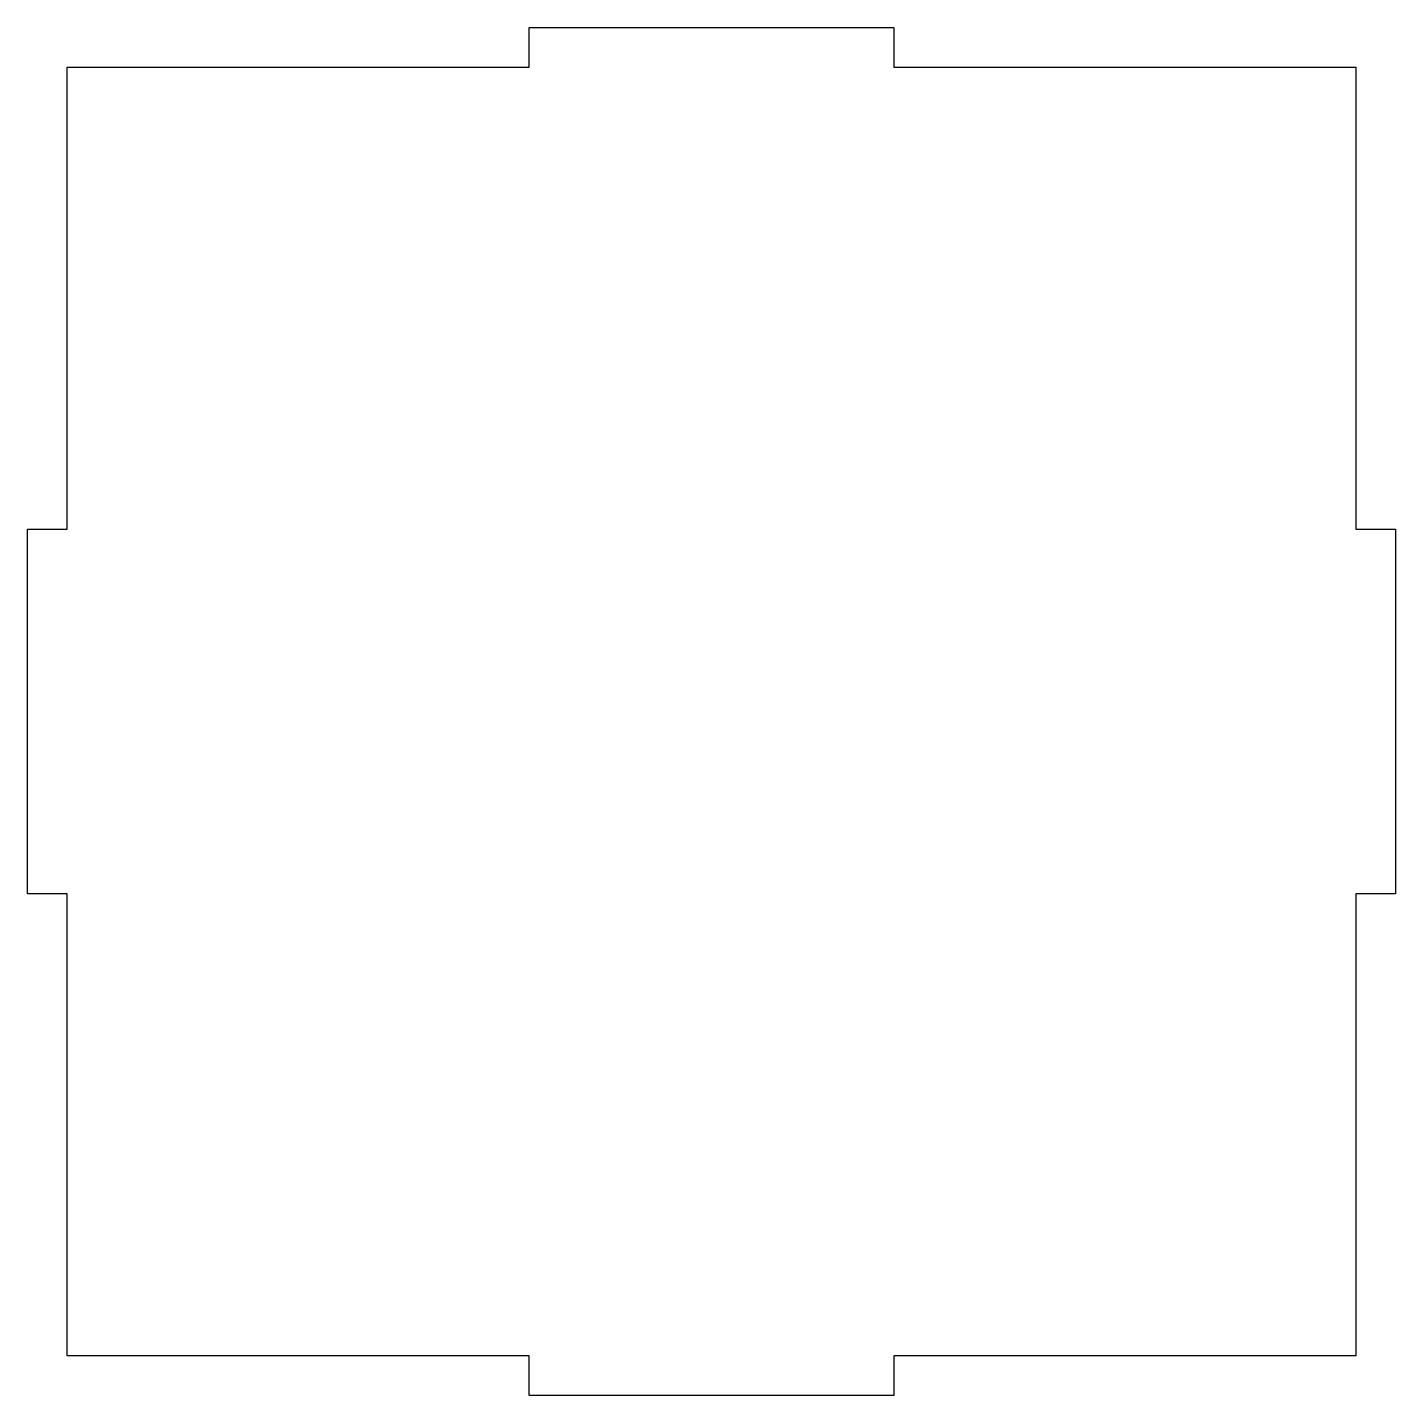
# Model space of a CAD drawing. Header units: inches. Extents: x 37 to 52, y 13 to 28.
import ezdxf

# ---------------------------------------------------------------- set-up
doc = ezdxf.new("R2010")
doc.units = ezdxf.units.IN
doc.layers.get('0').update_dxf_attribs({"linetype": 'CONTINUOUS'})

msp = doc.modelspace()

# ---------------------------------------------------------------- linework, layer by layer
msp.add_lwpolyline([(37.438, 22.5), (37.438, 27.562), (42.5, 27.562), (42.5, 28), (46.5, 28), (46.5, 27.562), (51.562, 27.562), (51.562, 22.5), (52, 22.5), (52, 18.5), (51.562, 18.5), (51.562, 13.437), (46.5, 13.437), (46.5, 13), (42.5, 13), (42.5, 13.437), (37.438, 13.437), (37.438, 18.5), (37, 18.5), (37, 22.5)], close=True)

doc.saveas('drawing.dxf')
